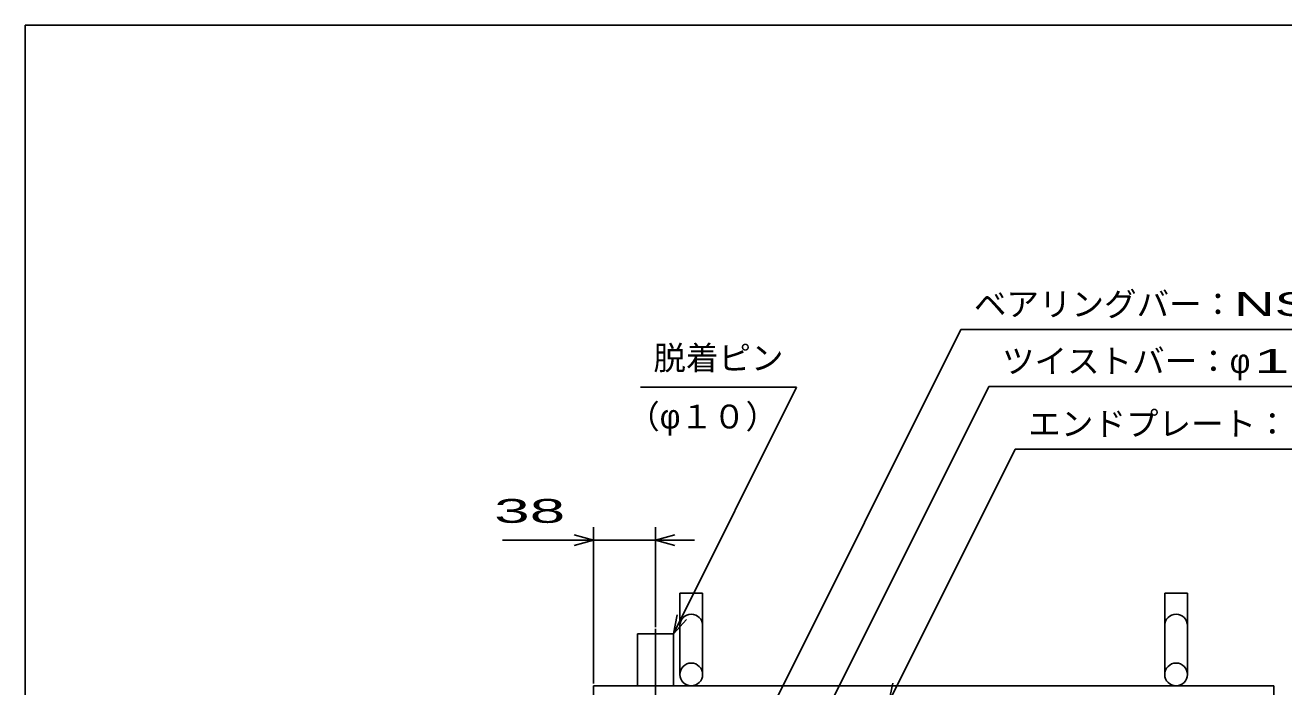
# Model space of a CAD drawing. Units: millimetres, scale not verified. Extents: x -1456 to 1385, y -1026 to 843.
# Drawn here: x -1383 to -610, y 436 to 843 of the extents above; entities that cross this region are included whole.
import ezdxf
from ezdxf.enums import TextEntityAlignment as Align

# ---------------------------------------------------------------- set-up
doc = ezdxf.new("R2010")
doc.units = ezdxf.units.MM
doc.header["$LTSCALE"] = 8
doc.linetypes.add('LONG_DASHED_DOTTED', pattern=[15.25, 12, -1.5, 0.25, -1.5])
for name, color, linetype, lineweight in [('0_2', 150, 'Continuous', 25), ('19', 6, 'Continuous', 25), ('22', 2, 'Continuous', 25)]:
    doc.layers.add(name, color=color, linetype=linetype, lineweight=lineweight)
doc.styles.add('ベクトル', font='')
doc.styles.get('ベクトル').set_extended_font_data('ベクトル')

msp = doc.modelspace()

# ---------------------------------------------------------------- linework, layer by layer
at = {"layer": '0_2'}
for p, q in [((-1383.2, -917.2), (-1383.2, 842.8)), ((-1383.2, 842.8), (1384.8, 842.8))]:
    msp.add_line(p, q, dxfattribs=at)
at = {"layer": '19'}
for p, q in [((-980.8, 443.8), (-980.8, 493.8)), ((-980.8, 493.8), (-966.8, 493.8)), ((-966.8, 443.8), (-966.8, 493.8)), ((-682.8, 443.8), (-682.8, 493.8)), ((-682.8, 493.8), (-668.8, 493.8)), ((-668.8, 443.8), (-668.8, 493.8)), ((-1006.8, 436.8), (-1006.8, 468.8)), ((-1006.8, 468.8), (-984.8, 468.8)), ((-984.8, 468.8), (-984.8, 436.8)), ((-1033.8, 436.8), (-615.8, 436.8)), ((-1033.8, -183.2), (-1033.8, 436.8)), ((-615.8, -183.2), (-615.8, 436.8))]:
    msp.add_line(p, q, dxfattribs=at)
at = {"layer": '19', "linetype": 'LONG_DASHED_DOTTED'}
msp.add_line((-995.8, 471.8), (-995.8, 403.8), dxfattribs=at)
at = {"layer": '19'}
for centre in [(-973.8, 443.8), (-675.8, 443.8)]:
    msp.add_circle(centre, 7, dxfattribs=at)
for centre in [(-973.8, 473.8), (-675.8, 473.8)]:
    msp.add_arc(centre, 7, 0, 180, dxfattribs=at)
at = {"layer": '22', "color": 4}
for p, q in [((-995.8, 280.3), (-808.05, 655.8)), ((-808.05, 655.8), (-376.05, 655.8)), ((-1005.05, 620.3), (-909.05, 620.3)), ((-984.8, 468.8), (-909.05, 620.3)), ((-936.05, 330.3), (-790.8, 620.8)), ((-790.8, 620.8), (-438.8, 620.8)), ((-852.35, 426.8), (-774.6, 582.3)), ((-774.6, 582.3), (-438.6, 582.3)), ((-1033.8, 438.3), (-1033.8, 534.3)), ((-995.8, 472.8), (-995.8, 534.3)), ((-1089.8, 526.3), (-1033.8, 526.3)), ((-1033.8, 526.3), (-1045.8, 529.5)), ((-1045.8, 523.1), (-1033.8, 526.3)), ((-1033.8, 526.3), (-995.8, 526.3)), ((-995.8, 526.3), (-983.8, 529.5)), ((-983.8, 523.1), (-995.8, 526.3)), ((-995.8, 526.3), (-971.8, 526.3)), ((-984.8, 468.8), (-982.4, 480.48)), ((-984.8, 468.8), (-976.8, 477.6)), ((-852.35, 426.8), (-849.95, 438.48))]:
    msp.add_line(p, q, dxfattribs=at)

# ---------------------------------------------------------------- texts
at = {"layer": '22', "style": 'ベクトル'}
for s, p in [('ベアリングバー：', (-800.05, 671.4)), ('脱着ピン', (-997.05, 638.3)), ('ツイストバー：', (-782.8, 636.4)), ('φ', (-642.8, 636.4)), ('（φ１０）', (-1013.138, 602.3)), ('エンドプレート：', (-766.6, 597.9))]:
    msp.add_text(s, height=14.66, dxfattribs=at).set_placement(p, align=Align.MIDDLE_LEFT)
for s, width, p in [('NST-', 1.75, (-640.05, 671.4)), (' 10 ', 2, (-638.8, 636.4)), (' 38 ', 2, (-1105.8, 544.3))]:
    msp.add_text(s, height=14.66, dxfattribs=dict(at, width=width)).set_placement(p, align=Align.MIDDLE_LEFT)

doc.saveas('drawing.dxf')
